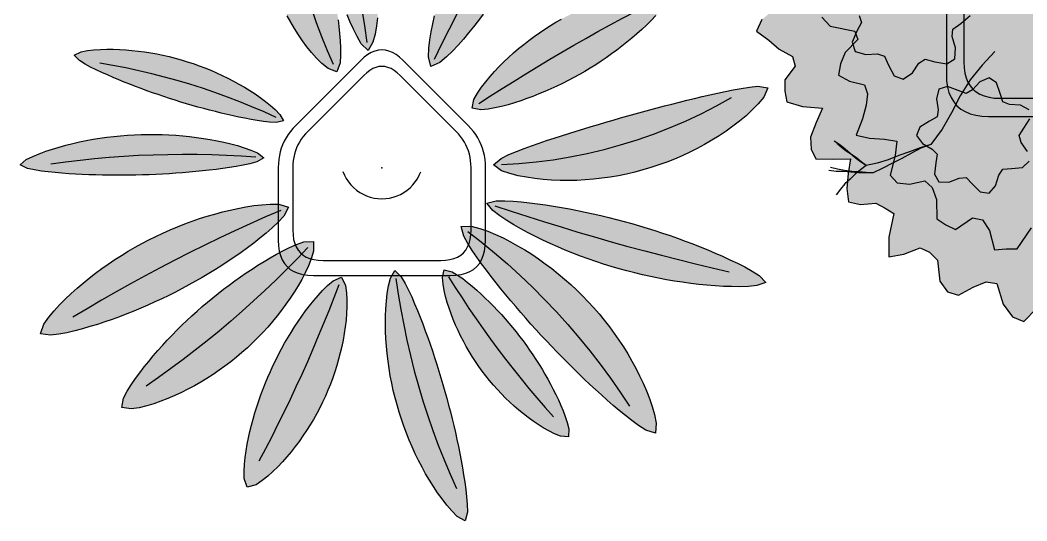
# Model space of a CAD drawing. Header units: millimetres. Extents: x 0 to 8936, y 0 to 4921.
# Drawn here: x 6525 to 7739, y 3688 to 4292 of the extents above; entities that cross this region are included whole.
import ezdxf

# ---------------------------------------------------------------- set-up
doc = ezdxf.new("R2010")
doc.units = ezdxf.units.MM
for name, color, linetype, true_color in [('EH-PLANT-FILL', 9, 'Continuous', 0xa6e6bd), ('EH-PLANT-LEAVES', 103, 'Continuous', 0x4dcc7a), ('EH-PLANT-POT', 118, 'Continuous', 0x003b2b), ('EH-PLANT-STEMS', 37, 'Continuous', 0x8c5e36), ('PT Top Right', 96, 'Continuous', 0x007f00)]:
    doc.layers.add(name, color=color, linetype=linetype, true_color=true_color)
doc.layers.add('Furniture Stretch', color=7, linetype='Continuous')

# ---------------------------------------------------------------- blocks, each defined once
blk = doc.blocks.new('EH_PLANT_SPIKY')
at = {"layer": 'EH-PLANT-FILL'}
for points in [[(-16.733, 141.383), (-24.965, 149.713), (-29.957, 158.381), (-34.285, 167.087), (-38.253, 175.802), (-41.98, 184.516), (-45.524, 193.226), (-48.922, 201.93), (-52.192, 210.629), (-55.35, 219.325), (-58.405, 228.018), (-61.362, 236.712), (-64.227, 245.409), (-67.001, 254.111), (-69.688, 262.82), (-72.29, 271.54), (-74.807, 280.272), (-77.241, 289.021), (-79.593, 297.788), (-81.863, 306.576), (-84.052, 315.389), (-86.162, 324.229), (-88.191, 333.099), (-90.141, 342.003), (-92.011, 350.943), (-93.8, 359.922), (-95.508, 368.945), (-97.13, 378.016), (-98.663, 387.14), (-100.1, 396.322), (-101.43, 405.57), (-102.633, 414.896), (-103.681, 424.316), (-104.519, 433.855), (-105.039, 443.564), (-104.962, 453.566), (-101.899, 464.869), (-91.758, 458.927), (-84.733, 451.632), (-78.435, 443.991), (-72.587, 436.13), (-67.079, 428.098), (-61.86, 419.925), (-56.898, 411.626), (-52.177, 403.214), (-47.685, 394.697), (-43.415, 386.082), (-39.364, 377.376), (-35.529, 368.583), (-31.909, 359.708), (-28.504, 350.757), (-25.313, 341.732), (-22.337, 332.638), (-19.577, 323.479), (-17.033, 314.258), (-14.707, 304.981), (-12.599, 295.65), (-10.711, 286.27), (-9.044, 276.843), (-7.6, 267.375), (-6.381, 257.869), (-5.389, 248.327), (-4.628, 238.755), (-4.102, 229.155), (-3.817, 219.53), (-3.784, 209.883), (-4.016, 200.217), (-4.534, 190.533), (-5.373, 180.831), (-6.592, 171.109), (-8.311, 161.358), (-10.833, 151.548)], [(58.96, 121.988), (56.112, 133.902), (56.556, 144.241), (57.743, 154.234), (59.375, 164.024), (61.333, 173.666), (63.557, 183.188), (66.013, 192.604), (68.68, 201.924), (71.545, 211.152), (74.597, 220.292), (77.832, 229.347), (81.243, 238.315), (84.828, 247.199), (88.585, 255.997), (92.512, 264.71), (96.607, 273.336), (100.87, 281.875), (105.299, 290.326), (109.895, 298.688), (114.656, 306.96), (119.582, 315.14), (124.674, 323.228), (129.93, 331.221), (135.353, 339.119), (140.942, 346.918), (146.701, 354.617), (152.632, 362.213), (158.74, 369.7), (165.033, 377.073), (171.523, 384.324), (178.23, 391.439), (185.184, 398.4), (192.442, 405.17), (200.114, 411.682), (208.486, 417.765), (219.989, 421.976), (221.882, 409.887), (220.681, 399.65), (218.818, 389.821), (216.578, 380.227), (214.072, 370.801), (211.355, 361.509), (208.461, 352.331), (205.407, 343.254), (202.205, 334.269), (198.864, 325.372), (195.389, 316.556), (191.783, 307.82), (188.047, 299.161), (184.183, 290.577), (180.193, 282.066), (176.075, 273.627), (171.83, 265.259), (167.458, 256.961), (162.958, 248.731), (158.329, 240.569), (153.572, 232.473), (148.684, 224.444), (143.665, 216.48), (138.513, 208.581), (133.225, 200.748), (127.798, 192.98), (122.229, 185.278), (116.51, 177.645), (110.633, 170.083), (104.583, 162.599), (98.34, 155.2), (91.87, 147.903), (85.112, 140.734), (77.949, 133.749), (70.081, 127.091)], [(-54.234, 115.61), (-64.973, 119.94), (-72.29, 125.953), (-78.806, 132.404), (-84.825, 139.141), (-90.463, 146.098), (-95.779, 153.24), (-100.804, 160.546), (-105.555, 168), (-110.045, 175.588), (-114.279, 183.302), (-118.261, 191.133), (-121.993, 199.073), (-125.475, 207.114), (-128.708, 215.251), (-131.689, 223.476), (-134.419, 231.783), (-136.896, 240.166), (-139.118, 248.619), (-141.084, 257.134), (-142.792, 265.707), (-144.241, 274.331), (-145.429, 282.998), (-146.353, 291.705), (-147.013, 300.443), (-147.403, 309.207), (-147.522, 317.992), (-147.363, 326.79), (-146.92, 335.596), (-146.182, 344.404), (-145.134, 353.209), (-143.752, 362.005), (-141.998, 370.786), (-139.805, 379.55), (-137.039, 388.292), (-133.36, 397.019), (-125.869, 405.849), (-117.443, 397.995), (-112.652, 390.049), (-108.597, 382.131), (-104.938, 374.249), (-101.541, 366.401), (-98.339, 358.587), (-95.295, 350.801), (-92.385, 343.041), (-89.594, 335.303), (-86.911, 327.583), (-84.33, 319.877), (-81.847, 312.18), (-79.457, 304.489), (-77.157, 296.799), (-74.947, 289.106), (-72.825, 281.406), (-70.788, 273.694), (-68.836, 265.965), (-66.968, 258.216), (-65.182, 250.442), (-63.478, 242.638), (-61.855, 234.8), (-60.312, 226.924), (-58.85, 219.004), (-57.467, 211.036), (-56.166, 203.014), (-54.948, 194.932), (-53.819, 186.784), (-52.784, 178.561), (-51.856, 170.253), (-51.054, 161.846), (-50.409, 153.319), (-49.981, 144.64), (-49.886, 135.745), (-50.43, 126.482)], [(108.701, 71.915), (111.046, 82.516), (115.368, 90.162), (120.144, 97.148), (125.194, 103.744), (130.446, 110.054), (135.863, 116.13), (141.423, 122.002), (147.114, 127.688), (152.927, 133.199), (158.854, 138.541), (164.891, 143.72), (171.035, 148.739), (177.283, 153.599), (183.632, 158.3), (190.08, 162.844), (196.627, 167.23), (203.27, 171.457), (210.008, 175.527), (216.839, 179.437), (223.763, 183.186), (230.779, 186.775), (237.884, 190.202), (245.079, 193.465), (252.363, 196.562), (259.735, 199.491), (267.196, 202.249), (274.747, 204.832), (282.388, 207.232), (290.123, 209.441), (297.958, 211.446), (305.901, 213.226), (313.968, 214.748), (322.187, 215.954), (330.614, 216.732), (339.397, 216.792), (349.801, 213.688), (346.427, 203.384), (341.453, 196.205), (336.143, 189.705), (330.647, 183.594), (325.019, 177.759), (319.289, 172.143), (313.472, 166.713), (307.576, 161.449), (301.608, 156.336), (295.57, 151.367), (289.465, 146.534), (283.293, 141.834), (277.054, 137.264), (270.748, 132.82), (264.375, 128.501), (257.934, 124.306), (251.424, 120.234), (244.844, 116.283), (238.193, 112.454), (231.47, 108.744), (224.672, 105.155), (217.8, 101.685), (210.852, 98.335), (203.824, 95.105), (196.717, 91.996), (189.526, 89.01), (182.248, 86.15), (174.879, 83.419), (167.412, 80.827), (159.839, 78.383), (152.146, 76.105), (144.311, 74.024), (136.299, 72.191), (128.037, 70.712), (119.345, 69.854)], [(-118.649, 56.424), (-127.588, 54.662), (-135.441, 55.101), (-143.053, 55.978), (-150.528, 57.086), (-157.906, 58.346), (-165.209, 59.718), (-172.45, 61.18), (-179.639, 62.718), (-186.78, 64.324), (-193.88, 65.994), (-200.942, 67.724), (-207.968, 69.511), (-214.963, 71.356), (-221.929, 73.258), (-228.867, 75.216), (-235.781, 77.231), (-242.672, 79.303), (-249.542, 81.433), (-256.395, 83.621), (-263.231, 85.868), (-270.052, 88.175), (-276.862, 90.542), (-283.661, 92.972), (-290.452, 95.465), (-297.237, 98.023), (-304.016, 100.648), (-310.793, 103.345), (-317.568, 106.117), (-324.342, 108.972), (-331.115, 111.92), (-337.888, 114.977), (-344.658, 118.169), (-351.421, 121.541), (-358.164, 125.181), (-364.854, 129.318), (-371.173, 135.88), (-362.96, 139.899), (-355.139, 141.383), (-347.391, 142.261), (-339.683, 142.762), (-332.005, 142.974), (-324.352, 142.943), (-316.724, 142.695), (-309.121, 142.245), (-301.544, 141.605), (-293.995, 140.782), (-286.475, 139.779), (-278.989, 138.602), (-271.537, 137.253), (-264.122, 135.733), (-256.748, 134.045), (-249.417, 132.189), (-242.132, 130.167), (-234.896, 127.981), (-227.712, 125.63), (-220.581, 123.116), (-213.509, 120.439), (-206.497, 117.601), (-199.548, 114.601), (-192.666, 111.441), (-185.854, 108.119), (-179.115, 104.635), (-172.455, 100.987), (-165.876, 97.173), (-159.385, 93.188), (-152.99, 89.024), (-146.698, 84.667), (-140.525, 80.097), (-134.493, 75.273), (-128.644, 70.116), (-123.081, 64.421)], [(134.482, 3.501), (143.778, 11.333), (153.076, 15.808), (162.315, 19.639), (171.498, 23.144), (180.629, 26.447), (189.711, 29.61), (198.75, 32.669), (207.749, 35.646), (216.713, 38.553), (225.645, 41.402), (234.552, 44.197), (243.436, 46.944), (252.303, 49.645), (261.156, 52.303), (270.002, 54.92), (278.843, 57.497), (287.686, 60.036), (296.534, 62.538), (305.391, 65.005), (314.264, 67.438), (323.155, 69.837), (332.07, 72.205), (341.014, 74.542), (349.992, 76.849), (359.008, 79.126), (368.068, 81.373), (377.178, 83.589), (386.346, 85.77), (395.58, 87.91), (404.89, 90.001), (414.292, 92.025), (423.808, 93.956), (433.473, 95.741), (443.357, 97.277), (453.625, 98.293), (465.639, 96.441), (460.794, 85.207), (454.078, 77.067), (446.857, 69.675), (439.301, 62.763), (431.479, 56.226), (423.432, 50.016), (415.184, 44.107), (406.755, 38.484), (398.157, 33.137), (389.402, 28.064), (380.502, 23.262), (371.464, 18.732), (362.299, 14.473), (353.014, 10.488), (343.617, 6.778), (334.117, 3.345), (324.521, 0.192), (314.837, -2.679), (305.074, -5.265), (295.239, -7.566), (285.34, -9.578), (275.385, -11.299), (265.382, -12.727), (255.339, -13.86), (245.264, -14.693), (235.164, -15.223), (225.049, -15.446), (214.925, -15.354), (204.8, -14.938), (194.682, -14.183), (184.579, -13.068), (174.499, -11.555), (164.448, -9.584), (154.436, -7.029), (144.466, -3.572)], [(-142.276, 11.893), (-150.842, 7.167), (-159.176, 4.889), (-167.445, 3.111), (-175.67, 1.603), (-183.862, 0.277), (-192.028, -0.913), (-200.17, -1.992), (-208.292, -2.976), (-216.397, -3.874), (-224.487, -4.693), (-232.564, -5.437), (-240.631, -6.11), (-248.688, -6.713), (-256.738, -7.248), (-264.783, -7.716), (-272.824, -8.116), (-280.864, -8.45), (-288.903, -8.718), (-296.945, -8.919), (-304.991, -9.054), (-313.042, -9.123), (-321.1, -9.125), (-329.168, -9.061), (-337.246, -8.928), (-345.338, -8.727), (-353.445, -8.454), (-361.569, -8.108), (-369.712, -7.684), (-377.878, -7.176), (-386.069, -6.573), (-394.29, -5.861), (-402.546, -5.015), (-410.845, -3.989), (-419.203, -2.695), (-427.656, -0.907), (-436.483, 3.312), (-429.077, 9.746), (-421.282, 13.651), (-413.38, 16.963), (-405.408, 19.907), (-397.381, 22.574), (-389.307, 25.006), (-381.194, 27.23), (-373.047, 29.261), (-364.868, 31.108), (-356.661, 32.778), (-348.429, 34.274), (-340.175, 35.601), (-331.901, 36.759), (-323.61, 37.75), (-315.305, 38.574), (-306.987, 39.231), (-298.66, 39.723), (-290.326, 40.049), (-281.987, 40.21), (-273.645, 40.204), (-265.303, 40.032), (-256.964, 39.693), (-248.63, 39.188), (-240.303, 38.514), (-231.985, 37.671), (-223.68, 36.657), (-215.39, 35.468), (-207.117, 34.101), (-198.865, 32.548), (-190.636, 30.801), (-182.435, 28.843), (-174.265, 26.649), (-166.135, 24.174), (-158.053, 21.329), (-150.045, 17.885)], [(-112.863, -47.532), (-118.388, -58.344), (-125.285, -65.832), (-132.458, -72.608), (-139.781, -78.979), (-147.205, -85.068), (-154.707, -90.936), (-162.275, -96.617), (-169.9, -102.134), (-177.58, -107.501), (-185.312, -112.727), (-193.095, -117.82), (-200.929, -122.783), (-208.814, -127.621), (-216.751, -132.336), (-224.742, -136.93), (-232.788, -141.405), (-240.89, -145.762), (-249.049, -150.002), (-257.268, -154.126), (-265.547, -158.135), (-273.889, -162.029), (-282.296, -165.809), (-290.77, -169.475), (-299.312, -173.026), (-307.926, -176.462), (-316.614, -179.781), (-325.381, -182.981), (-334.231, -186.056), (-343.171, -188.999), (-352.21, -191.798), (-361.362, -194.436), (-370.647, -196.88), (-380.103, -199.076), (-389.797, -200.914), (-399.907, -202.112), (-411.905, -200.249), (-407.906, -188.759), (-401.98, -180.393), (-395.602, -172.732), (-388.946, -165.493), (-382.083, -158.566), (-375.05, -151.896), (-367.867, -145.453), (-360.548, -139.218), (-353.103, -133.179), (-345.539, -127.33), (-337.86, -121.666), (-330.072, -116.184), (-322.176, -110.882), (-314.176, -105.76), (-306.075, -100.818), (-297.875, -96.056), (-289.578, -91.474), (-281.186, -87.073), (-272.701, -82.855), (-264.125, -78.82), (-255.459, -74.969), (-246.706, -71.304), (-237.866, -67.826), (-228.942, -64.538), (-219.935, -61.443), (-210.844, -58.543), (-201.671, -55.845), (-192.414, -53.354), (-183.072, -51.081), (-173.641, -49.039), (-164.114, -47.252), (-154.479, -45.754), (-144.713, -44.606), (-134.767, -43.931), (-124.515, -44.035)], [(126.7, -42.798), (137.891, -39.971), (148.145, -39.872), (158.192, -40.352), (168.118, -41.16), (177.957, -42.195), (187.728, -43.41), (197.441, -44.776), (207.104, -46.275), (216.72, -47.898), (226.294, -49.636), (235.827, -51.486), (245.322, -53.444), (254.781, -55.508), (264.204, -57.677), (273.594, -59.95), (282.951, -62.327), (292.277, -64.808), (301.572, -67.393), (310.838, -70.082), (320.074, -72.875), (329.284, -75.773), (338.466, -78.776), (347.622, -81.886), (356.753, -85.104), (365.859, -88.431), (374.941, -91.87), (383.998, -95.425), (393.031, -99.101), (402.039, -102.906), (411.019, -106.851), (419.969, -110.956), (428.883, -115.248), (437.75, -119.781), (446.549, -124.655), (455.219, -130.131), (463.252, -138.419), (452.354, -142.265), (442.107, -143.248), (431.998, -143.579), (421.971, -143.518), (412.003, -143.167), (402.083, -142.578), (392.206, -141.781), (382.369, -140.793), (372.57, -139.626), (362.808, -138.289), (353.083, -136.786), (343.396, -135.121), (333.748, -133.297), (324.138, -131.315), (314.567, -129.178), (305.037, -126.885), (295.549, -124.438), (286.103, -121.837), (276.701, -119.083), (267.343, -116.175), (258.032, -113.115), (248.767, -109.901), (239.551, -106.534), (230.385, -103.012), (221.269, -99.335), (212.207, -95.5), (203.201, -91.505), (194.252, -87.345), (185.365, -83.013), (176.544, -78.498), (167.796, -73.783), (159.133, -68.84), (150.572, -63.619), (142.148, -58.023), (133.948, -51.799)], [(95.636, -70.823), (107.881, -70.533), (118.003, -73.211), (127.643, -76.624), (136.986, -80.505), (146.103, -84.748), (155.025, -89.297), (163.771, -94.12), (172.348, -99.196), (180.761, -104.508), (189.011, -110.047), (197.098, -115.803), (205.019, -121.771), (212.772, -127.943), (220.355, -134.314), (227.763, -140.88), (234.994, -147.637), (242.044, -154.579), (248.908, -161.703), (255.583, -169.005), (262.065, -176.48), (268.351, -184.124), (274.435, -191.933), (280.314, -199.904), (285.983, -208.032), (291.437, -216.315), (296.67, -224.75), (301.675, -233.334), (306.444, -242.066), (310.966, -250.947), (315.226, -259.981), (319.202, -269.173), (322.859, -278.54), (326.141, -288.11), (328.937, -297.947), (330.969, -308.218), (329.904, -320.42), (318.304, -316.673), (309.645, -311.099), (301.598, -305.194), (293.884, -299.129), (286.394, -292.968), (279.072, -286.742), (271.885, -280.467), (264.812, -274.152), (257.84, -267.802), (250.957, -261.417), (244.158, -255), (237.436, -248.548), (230.786, -242.061), (224.205, -235.536), (217.689, -228.971), (211.235, -222.365), (204.84, -215.713), (198.502, -209.014), (192.217, -202.264), (185.984, -195.461), (179.799, -188.602), (173.66, -181.684), (167.565, -174.703), (161.511, -167.656), (155.498, -160.539), (149.524, -153.347), (143.588, -146.074), (137.691, -138.713), (131.836, -131.255), (126.029, -123.685), (120.279, -115.984), (114.604, -108.119), (109.04, -100.037), (103.656, -91.632), (98.641, -82.638)], [(-82.411, -88.849), (-82.382, -100.601), (-85.178, -109.787), (-88.64, -118.399), (-92.514, -126.667), (-96.696, -134.68), (-101.135, -142.48), (-105.799, -150.091), (-110.67, -157.527), (-115.733, -164.797), (-120.978, -171.904), (-126.399, -178.85), (-131.991, -185.637), (-137.747, -192.264), (-143.666, -198.731), (-149.742, -205.036), (-155.974, -211.177), (-162.357, -217.153), (-168.89, -222.961), (-175.57, -228.6), (-182.395, -234.067), (-189.361, -239.36), (-196.468, -244.475), (-203.712, -249.412), (-211.092, -254.165), (-218.606, -258.732), (-226.254, -263.108), (-234.036, -267.288), (-241.953, -271.263), (-250.007, -275.024), (-258.206, -278.556), (-266.559, -281.838), (-275.085, -284.836), (-283.821, -287.492), (-292.839, -289.692), (-302.33, -291.149), (-313.958, -289.447), (-311.616, -277.966), (-307.196, -269.563), (-302.361, -261.82), (-297.302, -254.452), (-292.094, -247.345), (-286.772, -240.441), (-281.355, -233.706), (-275.856, -227.121), (-270.28, -220.67), (-264.631, -214.343), (-258.91, -208.135), (-253.118, -202.038), (-247.255, -196.05), (-241.32, -190.167), (-235.31, -184.386), (-229.226, -178.705), (-223.064, -173.121), (-216.824, -167.632), (-210.502, -162.238), (-204.097, -156.935), (-197.607, -151.722), (-191.028, -146.598), (-184.359, -141.561), (-177.597, -136.611), (-170.737, -131.747), (-163.777, -126.97), (-156.71, -122.28), (-149.53, -117.68), (-142.228, -113.175), (-134.791, -108.774), (-127.199, -104.49), (-119.422, -100.347), (-111.408, -96.391), (-103.055, -92.708), (-94.108, -89.53)], [(-48.685, -131.972), (-43.879, -142.031), (-42.621, -150.808), (-42.17, -159.308), (-42.204, -167.648), (-42.596, -175.872), (-43.281, -184), (-44.223, -192.045), (-45.399, -200.011), (-46.793, -207.904), (-48.396, -215.723), (-50.201, -223.471), (-52.203, -231.145), (-54.397, -238.747), (-56.782, -246.274), (-59.356, -253.726), (-62.116, -261.101), (-65.062, -268.396), (-68.191, -275.611), (-71.505, -282.744), (-75.001, -289.793), (-78.679, -296.755), (-82.539, -303.629), (-86.581, -310.412), (-90.804, -317.103), (-95.211, -323.697), (-99.803, -330.193), (-104.582, -336.586), (-109.555, -342.872), (-114.728, -349.043), (-120.115, -355.091), (-125.735, -361.003), (-131.621, -366.76), (-137.833, -372.326), (-144.486, -377.636), (-151.882, -382.526), (-162.593, -385.617), (-166.069, -375.046), (-166.281, -366.248), (-165.8, -357.845), (-164.929, -349.67), (-163.784, -341.659), (-162.424, -333.778), (-160.882, -326.008), (-159.177, -318.335), (-157.324, -310.751), (-155.329, -303.249), (-153.197, -295.824), (-150.933, -288.474), (-148.537, -281.195), (-146.011, -273.984), (-143.355, -266.84), (-140.57, -259.76), (-137.655, -252.742), (-134.609, -245.784), (-131.432, -238.886), (-128.124, -232.045), (-124.682, -225.259), (-121.106, -218.528), (-117.395, -211.85), (-113.546, -205.223), (-109.557, -198.647), (-105.424, -192.122), (-101.142, -185.647), (-96.705, -179.223), (-92.102, -172.852), (-87.318, -166.537), (-82.332, -160.285), (-77.105, -154.107), (-71.574, -148.025), (-65.612, -142.083), (-58.895, -136.396)], [(15.595, -123.833), (23.312, -131.603), (28.028, -139.706), (32.133, -147.846), (35.908, -155.995), (39.463, -164.142), (42.853, -172.283), (46.111, -180.418), (49.257, -188.547), (52.302, -196.672), (55.255, -204.794), (58.123, -212.916), (60.908, -221.039), (63.615, -229.166), (66.246, -237.299), (68.801, -245.441), (71.284, -253.595), (73.693, -261.764), (76.031, -269.949), (78.299, -278.155), (80.496, -286.383), (82.625, -294.636), (84.684, -302.918), (86.675, -311.231), (88.597, -319.579), (90.449, -327.964), (92.232, -336.39), (93.941, -344.862), (95.573, -353.384), (97.123, -361.962), (98.578, -370.603), (99.924, -379.319), (101.133, -388.125), (102.155, -397.047), (102.891, -406.134), (103.085, -415.507), (100.545, -426.16), (90.954, -420.787), (84.226, -414.08), (78.169, -407.031), (72.528, -399.763), (67.203, -392.326), (62.147, -384.748), (57.333, -377.043), (52.743, -369.226), (48.368, -361.303), (44.202, -353.283), (40.242, -345.17), (36.485, -336.971), (32.931, -328.69), (29.58, -320.33), (26.431, -311.897), (23.486, -303.395), (20.745, -294.827), (18.209, -286.197), (15.879, -277.509), (13.756, -268.767), (11.842, -259.975), (10.137, -251.136), (8.644, -242.254), (7.365, -233.334), (6.301, -224.378), (5.456, -215.39), (4.835, -206.374), (4.443, -197.332), (4.289, -188.268), (4.387, -179.183), (4.755, -170.08), (5.427, -160.959), (6.457, -151.816), (7.956, -142.645), (10.206, -133.415)], [(75.247, -123.143), (84.647, -125.53), (91.375, -129.516), (97.529, -133.826), (103.356, -138.313), (108.953, -142.919), (114.37, -147.617), (119.637, -152.393), (124.771, -157.237), (129.783, -162.144), (134.683, -167.112), (139.475, -172.139), (144.165, -177.225), (148.755, -182.37), (153.248, -187.575), (157.647, -192.84), (161.952, -198.168), (166.165, -203.559), (170.287, -209.014), (174.321, -214.536), (178.267, -220.126), (182.125, -225.785), (185.898, -231.516), (189.584, -237.32), (193.186, -243.199), (196.702, -249.157), (200.132, -255.197), (203.475, -261.322), (206.727, -267.537), (209.883, -273.85), (212.935, -280.271), (215.87, -286.814), (218.665, -293.502), (221.279, -300.376), (223.63, -307.511), (225.505, -315.104), (225.077, -324.793), (215.386, -324.018), (208.049, -321.102), (201.239, -317.685), (194.745, -313.96), (188.483, -310.005), (182.413, -305.862), (176.513, -301.551), (170.769, -297.09), (165.174, -292.488), (159.723, -287.752), (154.413, -282.887), (149.242, -277.898), (144.21, -272.789), (139.317, -267.562), (134.564, -262.22), (129.951, -256.765), (125.48, -251.199), (121.151, -245.524), (116.967, -239.742), (112.928, -233.854), (109.036, -227.864), (105.293, -221.771), (101.7, -215.578), (98.261, -209.285), (94.977, -202.895), (91.852, -196.407), (88.89, -189.82), (86.098, -183.135), (83.484, -176.349), (81.06, -169.456), (78.844, -162.448), (76.865, -155.312), (75.173, -148.018), (73.866, -140.512), (73.192, -132.645)]]:
    blk.add_hatch(color=256, dxfattribs=at).paths.add_polyline_path(points, flags=0)
at = {"layer": 'EH-PLANT-LEAVES', "color": 103, "true_color": 0x4dcc7a}
for points in [[(-5.373, 180.831), (-6.592, 171.109), (-8.311, 161.358), (-10.833, 151.548), (-16.733, 141.383), (-24.965, 149.713), (-29.957, 158.381), (-34.285, 167.087), (-38.253, 175.802), (-41.98, 184.516)], [(122.229, 185.278), (116.51, 177.645), (110.633, 170.083), (104.583, 162.599), (98.34, 155.2), (91.87, 147.903), (85.112, 140.734), (77.949, 133.749), (70.081, 127.091), (58.96, 121.988), (56.112, 133.902), (56.556, 144.241), (57.743, 154.234), (59.375, 164.024), (61.333, 173.666), (63.557, 183.188)], [(-52.784, 178.561), (-51.856, 170.253), (-51.054, 161.846), (-50.409, 153.319), (-49.981, 144.64), (-49.886, 135.745), (-50.43, 126.482), (-54.234, 115.61), (-64.973, 119.94), (-72.29, 125.953), (-78.806, 132.404), (-84.825, 139.141), (-90.463, 146.098), (-95.779, 153.24), (-100.804, 160.546), (-105.555, 168), (-110.045, 175.588), (-114.279, 183.302)], [(330.647, 183.594), (325.019, 177.759), (319.289, 172.143), (313.472, 166.713), (307.576, 161.449), (301.608, 156.336), (295.57, 151.367), (289.465, 146.534), (283.293, 141.834), (277.054, 137.264), (270.748, 132.82), (264.375, 128.501), (257.934, 124.306), (251.424, 120.234), (244.844, 116.283), (238.193, 112.454), (231.47, 108.744), (224.672, 105.155), (217.8, 101.685), (210.852, 98.335), (203.824, 95.105), (196.717, 91.996), (189.526, 89.01), (182.248, 86.15), (174.879, 83.419), (167.412, 80.827), (159.839, 78.383), (152.146, 76.105), (144.311, 74.024), (136.299, 72.191), (128.037, 70.712), (119.345, 69.854), (108.701, 71.915), (111.046, 82.516), (115.368, 90.162), (120.144, 97.148), (125.194, 103.744), (130.446, 110.054), (135.863, 116.13), (141.423, 122.002), (147.114, 127.688), (152.927, 133.199), (158.854, 138.541), (164.891, 143.72), (171.035, 148.739), (177.283, 153.599), (183.632, 158.3), (190.08, 162.844), (196.627, 167.23), (203.27, 171.457), (210.008, 175.527), (216.839, 179.437)]]:
    blk.add_lwpolyline(points, dxfattribs=at)
for points in [[(-118.649, 56.424), (-127.588, 54.662), (-135.441, 55.101), (-143.053, 55.978), (-150.528, 57.086), (-157.906, 58.346), (-165.209, 59.718), (-172.45, 61.18), (-179.639, 62.718), (-186.78, 64.324), (-193.88, 65.994), (-200.942, 67.724), (-207.968, 69.511), (-214.963, 71.356), (-221.929, 73.258), (-228.867, 75.216), (-235.781, 77.231), (-242.672, 79.303), (-249.542, 81.433), (-256.395, 83.621), (-263.231, 85.868), (-270.052, 88.175), (-276.862, 90.542), (-283.661, 92.972), (-290.452, 95.465), (-297.237, 98.023), (-304.016, 100.648), (-310.793, 103.345), (-317.568, 106.117), (-324.342, 108.972), (-331.115, 111.92), (-337.888, 114.977), (-344.658, 118.169), (-351.421, 121.541), (-358.164, 125.181), (-364.854, 129.318), (-371.173, 135.88), (-362.96, 139.899), (-355.139, 141.383), (-347.391, 142.261), (-339.683, 142.762), (-332.005, 142.974), (-324.352, 142.943), (-316.724, 142.695), (-309.121, 142.245), (-301.544, 141.605), (-293.995, 140.782), (-286.475, 139.779), (-278.989, 138.602), (-271.537, 137.253), (-264.122, 135.733), (-256.748, 134.045), (-249.417, 132.189), (-242.132, 130.167), (-234.896, 127.981), (-227.712, 125.63), (-220.581, 123.116), (-213.509, 120.439), (-206.497, 117.601), (-199.548, 114.601), (-192.666, 111.441), (-185.854, 108.119), (-179.115, 104.635), (-172.455, 100.987), (-165.876, 97.173), (-159.385, 93.188), (-152.99, 89.024), (-146.698, 84.667), (-140.525, 80.097), (-134.493, 75.273), (-128.644, 70.116), (-123.081, 64.421)], [(134.482, 3.501), (143.778, 11.333), (153.076, 15.808), (162.315, 19.639), (171.498, 23.144), (180.629, 26.447), (189.711, 29.61), (198.75, 32.669), (207.749, 35.646), (216.713, 38.553), (225.645, 41.402), (234.552, 44.197), (243.436, 46.944), (252.303, 49.645), (261.156, 52.303), (270.002, 54.92), (278.843, 57.497), (287.686, 60.036), (296.534, 62.538), (305.391, 65.005), (314.264, 67.438), (323.155, 69.837), (332.07, 72.205), (341.014, 74.542), (349.992, 76.849), (359.008, 79.126), (368.068, 81.373), (377.178, 83.589), (386.346, 85.77), (395.58, 87.91), (404.89, 90.001), (414.292, 92.025), (423.808, 93.956), (433.473, 95.741), (443.357, 97.277), (453.625, 98.293), (465.639, 96.441), (460.794, 85.207), (454.078, 77.067), (446.857, 69.675), (439.301, 62.763), (431.479, 56.226), (423.432, 50.016), (415.184, 44.107), (406.755, 38.484), (398.157, 33.137), (389.402, 28.064), (380.502, 23.262), (371.464, 18.732), (362.299, 14.473), (353.014, 10.488), (343.617, 6.778), (334.117, 3.345), (324.521, 0.192), (314.837, -2.679), (305.074, -5.265), (295.239, -7.566), (285.34, -9.578), (275.385, -11.299), (265.382, -12.727), (255.339, -13.86), (245.264, -14.693), (235.164, -15.223), (225.049, -15.446), (214.925, -15.354), (204.8, -14.938), (194.682, -14.183), (184.579, -13.068), (174.499, -11.555), (164.448, -9.584), (154.436, -7.029), (144.466, -3.572)], [(-142.276, 11.893), (-150.842, 7.167), (-159.176, 4.889), (-167.445, 3.111), (-175.67, 1.603), (-183.862, 0.277), (-192.028, -0.913), (-200.17, -1.992), (-208.292, -2.976), (-216.397, -3.874), (-224.487, -4.693), (-232.564, -5.437), (-240.631, -6.11), (-248.688, -6.713), (-256.738, -7.248), (-264.783, -7.716), (-272.824, -8.116), (-280.864, -8.45), (-288.903, -8.718), (-296.945, -8.919), (-304.991, -9.054), (-313.042, -9.123), (-321.1, -9.125), (-329.168, -9.061), (-337.246, -8.928), (-345.338, -8.727), (-353.445, -8.454), (-361.569, -8.108), (-369.712, -7.684), (-377.878, -7.176), (-386.069, -6.573), (-394.29, -5.861), (-402.546, -5.015), (-410.845, -3.989), (-419.203, -2.695), (-427.656, -0.907), (-436.483, 3.312), (-429.077, 9.746), (-421.282, 13.651), (-413.38, 16.963), (-405.408, 19.907), (-397.381, 22.574), (-389.307, 25.006), (-381.194, 27.23), (-373.047, 29.261), (-364.868, 31.108), (-356.661, 32.778), (-348.429, 34.274), (-340.175, 35.601), (-331.901, 36.759), (-323.61, 37.75), (-315.305, 38.574), (-306.987, 39.231), (-298.66, 39.723), (-290.326, 40.049), (-281.987, 40.21), (-273.645, 40.204), (-265.303, 40.032), (-256.964, 39.693), (-248.63, 39.188), (-240.303, 38.514), (-231.985, 37.671), (-223.68, 36.657), (-215.39, 35.468), (-207.117, 34.101), (-198.865, 32.548), (-190.636, 30.801), (-182.435, 28.843), (-174.265, 26.649), (-166.135, 24.174), (-158.053, 21.329), (-150.045, 17.885)], [(-112.863, -47.532), (-118.388, -58.344), (-125.285, -65.832), (-132.458, -72.608), (-139.781, -78.979), (-147.205, -85.068), (-154.707, -90.936), (-162.275, -96.617), (-169.9, -102.134), (-177.58, -107.501), (-185.312, -112.727), (-193.095, -117.82), (-200.929, -122.783), (-208.814, -127.621), (-216.751, -132.336), (-224.742, -136.93), (-232.788, -141.405), (-240.89, -145.762), (-249.049, -150.002), (-257.268, -154.126), (-265.547, -158.135), (-273.889, -162.029), (-282.296, -165.809), (-290.77, -169.475), (-299.312, -173.026), (-307.926, -176.462), (-316.614, -179.781), (-325.381, -182.981), (-334.231, -186.056), (-343.171, -188.999), (-352.21, -191.798), (-361.362, -194.436), (-370.647, -196.88), (-380.103, -199.076), (-389.797, -200.914), (-399.907, -202.112), (-411.905, -200.249), (-407.906, -188.759), (-401.98, -180.393), (-395.602, -172.732), (-388.946, -165.493), (-382.083, -158.566), (-375.05, -151.896), (-367.867, -145.453), (-360.548, -139.218), (-353.103, -133.179), (-345.539, -127.33), (-337.86, -121.666), (-330.072, -116.184), (-322.176, -110.882), (-314.176, -105.76), (-306.075, -100.818), (-297.875, -96.056), (-289.578, -91.474), (-281.186, -87.073), (-272.701, -82.855), (-264.125, -78.82), (-255.459, -74.969), (-246.706, -71.304), (-237.866, -67.826), (-228.942, -64.538), (-219.935, -61.443), (-210.844, -58.543), (-201.671, -55.845), (-192.414, -53.354), (-183.072, -51.081), (-173.641, -49.039), (-164.114, -47.252), (-154.479, -45.754), (-144.713, -44.606), (-134.767, -43.931), (-124.515, -44.035)], [(126.7, -42.798), (137.891, -39.971), (148.145, -39.872), (158.192, -40.352), (168.118, -41.16), (177.957, -42.195), (187.728, -43.41), (197.441, -44.776), (207.104, -46.275), (216.72, -47.898), (226.294, -49.636), (235.827, -51.486), (245.322, -53.444), (254.781, -55.508), (264.204, -57.677), (273.594, -59.95), (282.951, -62.327), (292.277, -64.808), (301.572, -67.393), (310.838, -70.082), (320.074, -72.875), (329.284, -75.773), (338.466, -78.776), (347.622, -81.886), (356.753, -85.104), (365.859, -88.431), (374.941, -91.87), (383.998, -95.425), (393.031, -99.101), (402.039, -102.906), (411.019, -106.851), (419.969, -110.956), (428.883, -115.248), (437.75, -119.781), (446.549, -124.655), (455.219, -130.131), (463.252, -138.419), (452.354, -142.265), (442.107, -143.248), (431.998, -143.579), (421.971, -143.518), (412.003, -143.167), (402.083, -142.578), (392.206, -141.781), (382.369, -140.793), (372.57, -139.626), (362.808, -138.289), (353.083, -136.786), (343.396, -135.121), (333.748, -133.297), (324.138, -131.315), (314.567, -129.178), (305.037, -126.885), (295.549, -124.438), (286.103, -121.837), (276.701, -119.083), (267.343, -116.175), (258.032, -113.115), (248.767, -109.901), (239.551, -106.534), (230.385, -103.012), (221.269, -99.335), (212.207, -95.5), (203.201, -91.505), (194.252, -87.345), (185.365, -83.013), (176.544, -78.498), (167.796, -73.783), (159.133, -68.84), (150.572, -63.619), (142.148, -58.023), (133.948, -51.799)], [(95.636, -70.823), (107.881, -70.533), (118.003, -73.211), (127.643, -76.624), (136.986, -80.505), (146.103, -84.748), (155.025, -89.297), (163.771, -94.12), (172.348, -99.196), (180.761, -104.508), (189.011, -110.047), (197.098, -115.803), (205.019, -121.771), (212.772, -127.943), (220.355, -134.314), (227.763, -140.88), (234.994, -147.637), (242.044, -154.579), (248.908, -161.703), (255.583, -169.005), (262.065, -176.48), (268.351, -184.124), (274.435, -191.933), (280.314, -199.904), (285.983, -208.032), (291.437, -216.315), (296.67, -224.75), (301.675, -233.334), (306.444, -242.066), (310.966, -250.947), (315.226, -259.981), (319.202, -269.173), (322.859, -278.54), (326.141, -288.11), (328.937, -297.947), (330.969, -308.218), (329.904, -320.42), (318.304, -316.673), (309.645, -311.099), (301.598, -305.194), (293.884, -299.129), (286.394, -292.968), (279.072, -286.742), (271.885, -280.467), (264.812, -274.152), (257.84, -267.802), (250.957, -261.417), (244.158, -255), (237.436, -248.548), (230.786, -242.061), (224.205, -235.536), (217.689, -228.971), (211.235, -222.365), (204.84, -215.713), (198.502, -209.014), (192.217, -202.264), (185.984, -195.461), (179.799, -188.602), (173.66, -181.684), (167.565, -174.703), (161.511, -167.656), (155.498, -160.539), (149.524, -153.347), (143.588, -146.074), (137.691, -138.713), (131.836, -131.255), (126.029, -123.685), (120.279, -115.984), (114.604, -108.119), (109.04, -100.037), (103.656, -91.632), (98.641, -82.638)], [(-82.411, -88.849), (-82.382, -100.601), (-85.178, -109.787), (-88.64, -118.399), (-92.514, -126.667), (-96.696, -134.68), (-101.135, -142.48), (-105.799, -150.091), (-110.67, -157.527), (-115.733, -164.797), (-120.978, -171.904), (-126.399, -178.85), (-131.991, -185.637), (-137.747, -192.264), (-143.666, -198.731), (-149.742, -205.036), (-155.974, -211.177), (-162.357, -217.153), (-168.89, -222.961), (-175.57, -228.6), (-182.395, -234.067), (-189.361, -239.36), (-196.468, -244.475), (-203.712, -249.412), (-211.092, -254.165), (-218.606, -258.732), (-226.254, -263.108), (-234.036, -267.288), (-241.953, -271.263), (-250.007, -275.024), (-258.206, -278.556), (-266.559, -281.838), (-275.085, -284.836), (-283.821, -287.492), (-292.839, -289.692), (-302.33, -291.149), (-313.958, -289.447), (-311.616, -277.966), (-307.196, -269.563), (-302.361, -261.82), (-297.302, -254.452), (-292.094, -247.345), (-286.772, -240.441), (-281.355, -233.706), (-275.856, -227.121), (-270.28, -220.67), (-264.631, -214.343), (-258.91, -208.135), (-253.118, -202.038), (-247.255, -196.05), (-241.32, -190.167), (-235.31, -184.386), (-229.226, -178.705), (-223.064, -173.121), (-216.824, -167.632), (-210.502, -162.238), (-204.097, -156.935), (-197.607, -151.722), (-191.028, -146.598), (-184.359, -141.561), (-177.597, -136.611), (-170.737, -131.747), (-163.777, -126.97), (-156.71, -122.28), (-149.53, -117.68), (-142.228, -113.175), (-134.791, -108.774), (-127.199, -104.49), (-119.422, -100.347), (-111.408, -96.391), (-103.055, -92.708), (-94.108, -89.53)], [(-48.685, -131.972), (-43.879, -142.031), (-42.621, -150.808), (-42.17, -159.308), (-42.204, -167.648), (-42.596, -175.872), (-43.281, -184), (-44.223, -192.045), (-45.399, -200.011), (-46.793, -207.904), (-48.396, -215.723), (-50.201, -223.471), (-52.203, -231.145), (-54.397, -238.747), (-56.782, -246.274), (-59.356, -253.726), (-62.116, -261.101), (-65.062, -268.396), (-68.191, -275.611), (-71.505, -282.744), (-75.001, -289.793), (-78.679, -296.755), (-82.539, -303.629), (-86.581, -310.412), (-90.804, -317.103), (-95.211, -323.697), (-99.803, -330.193), (-104.582, -336.586), (-109.555, -342.872), (-114.728, -349.043), (-120.115, -355.091), (-125.735, -361.003), (-131.621, -366.76), (-137.833, -372.326), (-144.486, -377.636), (-151.882, -382.526), (-162.593, -385.617), (-166.069, -375.046), (-166.281, -366.248), (-165.8, -357.845), (-164.929, -349.67), (-163.784, -341.659), (-162.424, -333.778), (-160.882, -326.008), (-159.177, -318.335), (-157.324, -310.751), (-155.329, -303.249), (-153.197, -295.824), (-150.933, -288.474), (-148.537, -281.195), (-146.011, -273.984), (-143.355, -266.84), (-140.57, -259.76), (-137.655, -252.742), (-134.609, -245.784), (-131.432, -238.886), (-128.124, -232.045), (-124.682, -225.259), (-121.106, -218.528), (-117.395, -211.85), (-113.546, -205.223), (-109.557, -198.647), (-105.424, -192.122), (-101.142, -185.647), (-96.705, -179.223), (-92.102, -172.852), (-87.318, -166.537), (-82.332, -160.285), (-77.105, -154.107), (-71.574, -148.025), (-65.612, -142.083), (-58.895, -136.396)], [(15.595, -123.833), (23.312, -131.603), (28.028, -139.706), (32.133, -147.846), (35.908, -155.995), (39.463, -164.142), (42.853, -172.283), (46.111, -180.418), (49.257, -188.547), (52.302, -196.672), (55.255, -204.794), (58.123, -212.916), (60.908, -221.039), (63.615, -229.166), (66.246, -237.299), (68.801, -245.441), (71.284, -253.595), (73.693, -261.764), (76.031, -269.949), (78.299, -278.155), (80.496, -286.383), (82.625, -294.636), (84.684, -302.918), (86.675, -311.231), (88.597, -319.579), (90.449, -327.964), (92.232, -336.39), (93.941, -344.862), (95.573, -353.384), (97.123, -361.962), (98.578, -370.603), (99.924, -379.319), (101.133, -388.125), (102.155, -397.047), (102.891, -406.134), (103.085, -415.507), (100.545, -426.16), (90.954, -420.787), (84.226, -414.08), (78.169, -407.031), (72.528, -399.763), (67.203, -392.326), (62.147, -384.748), (57.333, -377.043), (52.743, -369.226), (48.368, -361.303), (44.202, -353.283), (40.242, -345.17), (36.485, -336.971), (32.931, -328.69), (29.58, -320.33), (26.431, -311.897), (23.486, -303.395), (20.745, -294.827), (18.209, -286.197), (15.879, -277.509), (13.756, -268.767), (11.842, -259.975), (10.137, -251.136), (8.644, -242.254), (7.365, -233.334), (6.301, -224.378), (5.456, -215.39), (4.835, -206.374), (4.443, -197.332), (4.289, -188.268), (4.387, -179.183), (4.755, -170.08), (5.427, -160.959), (6.457, -151.816), (7.956, -142.645), (10.206, -133.415)], [(75.247, -123.143), (84.647, -125.53), (91.375, -129.516), (97.529, -133.826), (103.356, -138.313), (108.953, -142.919), (114.37, -147.617), (119.637, -152.393), (124.771, -157.237), (129.783, -162.144), (134.683, -167.112), (139.475, -172.139), (144.165, -177.225), (148.755, -182.37), (153.248, -187.575), (157.647, -192.84), (161.952, -198.168), (166.165, -203.559), (170.287, -209.014), (174.321, -214.536), (178.267, -220.126), (182.125, -225.785), (185.898, -231.516), (189.584, -237.32), (193.186, -243.199), (196.702, -249.157), (200.132, -255.197), (203.475, -261.322), (206.727, -267.537), (209.883, -273.85), (212.935, -280.271), (215.87, -286.814), (218.665, -293.502), (221.279, -300.376), (223.63, -307.511), (225.505, -315.104), (225.077, -324.793), (215.386, -324.018), (208.049, -321.102), (201.239, -317.685), (194.745, -313.96), (188.483, -310.005), (182.413, -305.862), (176.513, -301.551), (170.769, -297.09), (165.174, -292.488), (159.723, -287.752), (154.413, -282.887), (149.242, -277.898), (144.21, -272.789), (139.317, -267.562), (134.564, -262.22), (129.951, -256.765), (125.48, -251.199), (121.151, -245.524), (116.967, -239.742), (112.928, -233.854), (109.036, -227.864), (105.293, -221.771), (101.7, -215.578), (98.261, -209.285), (94.977, -202.895), (91.852, -196.407), (88.89, -189.82), (86.098, -183.135), (83.484, -176.349), (81.06, -169.456), (78.844, -162.448), (76.865, -155.312), (75.173, -148.018), (73.866, -140.512), (73.192, -132.645)]]:
    blk.add_lwpolyline(points, close=True, dxfattribs=at)
at = {"layer": 'EH-PLANT-POT', "color": 118, "true_color": 0x003b2b}
for points in [[(-125, -87.5), (-124.705, -94.288), (-123.819, -100.486), (-122.344, -106.094), (-120.278, -111.111), (-117.622, -115.538), (-114.375, -119.375), (-110.538, -122.622), (-106.111, -125.278), (-101.094, -127.344), (-95.486, -128.819), (-89.288, -129.705), (-82.5, -130), (82.5, -130), (89.288, -129.705), (95.486, -128.819), (101.094, -127.344), (106.111, -125.278), (110.538, -122.622), (114.375, -119.375), (117.622, -115.538), (120.278, -111.111), (122.344, -106.094), (123.819, -100.486), (124.705, -94.288), (125, -87.5), (125, 0.25), (124.854, 5.148), (124.416, 9.925), (123.685, 14.58), (122.663, 19.115), (121.348, 23.529), (119.741, 27.822), (117.842, 31.993), (115.65, 36.044), (113.167, 39.974), (110.391, 43.782), (107.324, 47.47), (103.964, 51.036), (25.544, 129.456), (21.287, 133.358), (17.029, 136.551), (12.772, 139.035), (8.515, 140.809), (4.257, 141.873), (0, 142.228), (-4.257, 141.873), (-8.515, 140.809), (-12.772, 139.035), (-17.029, 136.551), (-21.287, 133.358), (-25.544, 129.456), (-103.964, 51.036), (-107.324, 47.47), (-110.391, 43.782), (-113.167, 39.974), (-115.65, 36.044), (-117.842, 31.993), (-119.741, 27.822), (-121.348, 23.529), (-122.663, 19.115), (-123.685, 14.58), (-124.416, 9.925), (-124.854, 5.148), (-125, 0.25)], [(-107.5, -75.25), (-107.246, -81.088), (-106.485, -86.418), (-105.216, -91.241), (-103.439, -95.556), (-101.155, -99.363), (-98.362, -102.663), (-95.063, -105.455), (-91.256, -107.739), (-86.941, -109.516), (-82.118, -110.785), (-76.788, -111.546), (-70.95, -111.8), (70.95, -111.8), (76.788, -111.546), (82.118, -110.785), (86.941, -109.516), (91.256, -107.739), (95.063, -105.455), (98.363, -102.662), (101.155, -99.363), (103.439, -95.556), (105.216, -91.241), (106.485, -86.418), (107.246, -81.088), (107.5, -75.25), (107.5, 0.215), (107.374, 4.427), (106.997, 8.535), (106.369, 12.539), (105.49, 16.439), (104.359, 20.235), (102.977, 23.927), (101.344, 27.514), (99.459, 30.998), (97.324, 34.377), (94.937, 37.653), (92.298, 40.824), (89.409, 43.891), (21.968, 111.332), (18.307, 114.688), (14.645, 117.434), (10.984, 119.57), (7.323, 121.096), (3.661, 122.011), (0, 122.316), (-3.661, 122.011), (-7.323, 121.096), (-10.984, 119.57), (-14.645, 117.434), (-18.307, 114.688), (-21.968, 111.332), (-89.409, 43.891), (-92.298, 40.824), (-94.937, 37.653), (-97.324, 34.377), (-99.459, 30.998), (-101.344, 27.514), (-102.977, 23.927), (-104.359, 20.235), (-105.49, 16.439), (-106.369, 12.539), (-106.997, 8.535), (-107.374, 4.427), (-107.5, 0.215)]]:
    blk.add_lwpolyline(points, close=True, dxfattribs=at)
blk.add_lwpolyline([(-46.996, -4.57), (-45.189, -8.899), (-42.985, -13.039), (-40.403, -16.955), (-37.465, -20.612), (-34.197, -23.977), (-30.629, -27.021), (-26.79, -29.717), (-22.716, -32.042), (-18.443, -33.974), (-14.006, -35.498), (-9.447, -36.599), (-4.804, -37.269), (-0.119, -37.5), (4.566, -37.291), (9.212, -36.644), (13.777, -35.565), (18.22, -34.062), (22.503, -32.15), (26.588, -29.844), (30.439, -27.167), (34.023, -24.14), (37.306, -20.79), (40.262, -17.148), (42.863, -13.244), (45.087, -9.115), (46.914, -4.794)], dxfattribs=at)
at = {"layer": 'EH-PLANT-STEMS', "color": 37, "true_color": 0x8c5e36}
for points in [[(-17.909, 151.314), (-20.662, 171.257), (-23.803, 191.143), (-27.328, 210.964), (-31.238, 230.713), (-35.53, 250.383), (-40.203, 269.965), (-45.255, 289.454), (-50.685, 308.84), (-56.489, 328.117), (-62.667, 347.278), (-69.215, 366.316), (-76.132, 385.223), (-83.414, 403.992), (-91.059, 422.616)], [(63.312, 130.992), (72.312, 149.337), (81.421, 167.629), (90.637, 185.866), (99.961, 204.05), (109.392, 222.178), (118.929, 240.25), (128.573, 258.265), (138.323, 276.223), (148.178, 294.124), (158.139, 311.966), (168.205, 329.749), (178.376, 347.472), (188.651, 365.135), (199.03, 382.737)], [(-58.481, 124.663), (-65.696, 141.205), (-72.456, 157.937), (-78.756, 174.849), (-84.592, 191.926), (-89.959, 209.156), (-94.853, 226.526), (-99.271, 244.024), (-103.208, 261.636), (-106.663, 279.349), (-109.633, 297.15), (-112.114, 315.025), (-114.107, 332.962), (-115.608, 350.946), (-116.617, 368.964)], [(117.041, 77.433), (131.111, 86.593), (145.248, 95.65), (159.451, 104.602), (173.719, 113.45), (188.052, 122.192), (202.449, 130.829), (216.91, 139.36), (231.432, 147.784), (246.016, 156.102), (260.661, 164.311), (275.366, 172.413), (290.13, 180.406), (304.952, 188.291), (319.832, 196.067)], [(-127.68, 60.719), (-142.198, 67.281), (-156.84, 73.563), (-171.6, 79.56), (-186.474, 85.27), (-201.455, 90.692), (-216.538, 95.824), (-231.718, 100.663), (-246.988, 105.208), (-262.344, 109.456), (-277.778, 113.407), (-293.286, 117.06), (-308.862, 120.411), (-324.499, 123.462), (-340.193, 126.209)], [(144.479, 3.761), (165.279, 5.019), (186.023, 6.993), (206.687, 9.679), (227.246, 13.075), (247.677, 17.176), (267.954, 21.977), (288.054, 27.473), (307.953, 33.658), (327.627, 40.524), (347.054, 48.062), (366.21, 56.265), (385.072, 65.122), (403.618, 74.622), (421.826, 84.755)], [(-152.241, 12.726), (-169.896, 13.924), (-187.567, 14.846), (-205.25, 15.491), (-222.942, 15.86), (-240.637, 15.951), (-258.331, 15.766), (-276.02, 15.304), (-293.7, 14.565), (-311.366, 13.55), (-329.015, 12.258), (-346.64, 10.691), (-364.239, 8.847), (-381.807, 6.729), (-399.34, 4.337)], [(136.174, -45.998), (156.115, -52.583), (176.1, -59.033), (196.129, -65.346), (216.201, -71.523), (236.313, -77.563), (256.467, -83.467), (276.66, -89.233), (296.892, -94.862), (317.162, -100.353), (337.468, -105.706), (357.811, -110.92), (378.188, -115.997), (398.6, -120.934), (419.044, -125.733)], [(-122.079, -51.413), (-140.581, -59.429), (-159, -67.634), (-177.335, -76.027), (-195.583, -84.606), (-213.742, -93.372), (-231.81, -102.323), (-249.786, -111.458), (-267.668, -120.776), (-285.453, -130.277), (-303.141, -139.959), (-320.728, -149.821), (-338.214, -159.863), (-355.596, -170.083), (-372.873, -180.48)], [(103.672, -76.774), (119.951, -89.47), (135.907, -102.569), (151.531, -116.062), (166.813, -129.941), (181.744, -144.197), (196.314, -158.821), (210.515, -173.804), (224.338, -189.138), (237.773, -204.811), (250.812, -220.816), (263.448, -237.141), (275.673, -253.776), (287.478, -270.711), (298.857, -287.936)], [(-89.211, -96.181), (-101.938, -109.491), (-114.865, -122.607), (-127.989, -135.526), (-141.308, -148.244), (-154.818, -160.759), (-168.517, -173.067), (-182.4, -185.167), (-196.465, -197.054), (-210.709, -208.727), (-225.128, -220.183), (-239.719, -231.419), (-254.479, -242.432), (-269.404, -253.221), (-284.491, -263.782)], [(80.461, -131.676), (88.492, -144.455), (96.683, -157.132), (105.033, -169.704), (113.54, -182.171), (122.204, -194.529), (131.022, -206.778), (139.994, -218.914), (149.118, -230.937), (158.392, -242.844), (167.816, -254.633), (177.386, -266.303), (187.103, -277.852), (196.965, -289.277), (206.969, -300.578)], [(-52.146, -141.354), (-58.074, -156.962), (-64.15, -172.512), (-70.374, -188.003), (-76.746, -203.435), (-83.265, -218.805), (-89.931, -234.112), (-96.742, -249.354), (-103.699, -264.531), (-110.8, -279.641), (-118.045, -294.683), (-125.433, -309.654), (-132.963, -324.555), (-140.636, -339.382), (-148.45, -354.136)], [(16.845, -133.755), (19.595, -152.461), (22.73, -171.108), (26.25, -189.685), (30.153, -208.185), (34.438, -226.602), (39.102, -244.925), (44.144, -263.148), (49.561, -281.264), (55.351, -299.263), (61.511, -317.139), (68.04, -334.884), (74.934, -352.491), (82.19, -369.951), (89.805, -387.257)]]:
    blk.add_lwpolyline(points, dxfattribs=at)
blk = doc.blocks.new('EH_PLANT_BUSH')
at = {"layer": 'EH-PLANT-FILL'}
for points in [[(370.939, 0), (357.198, 12.474), (355.994, 24.894), (376.85, 39.609), (396.674, 55.749), (380.766, 67.139), (365.943, 77.784), (357.38, 89.105), (356.213, 102.142), (368.891, 119.86), (375.721, 136.751), (368.229, 148.774), (347.556, 154.742), (327.808, 159.883), (334.781, 178.006), (346.344, 199.962), (341.12, 213.155), (333.237, 224.771), (312.321, 226.915), (293.937, 229.649), (285.77, 239.79), (286.985, 258.403), (295.095, 284.97), (278.401, 288.293), (249.825, 277.458), (235.828, 281.049), (229.798, 294.128), (225.43, 310.278), (222.503, 329.875), (207.612, 332.249), (179.773, 311.376), (163.916, 308.282), (159.248, 326.508), (149.835, 336.535), (141.273, 349.663), (126.781, 348.327), (107.7, 331.465), (92.855, 323.825), (82.379, 330.404), (74.925, 352.495), (66.031, 374.481), (50.094, 356.434), (36.669, 348.878), (23.758, 339.753), (11.68, 334.457), (0, 361.036), (-12.82, 367.105), (-26.014, 372.024), (-36.061, 343.101), (-46.399, 330.148), (-60.076, 340.708), (-76.525, 360.02), (-90.19, 361.73), (-102.619, 357.876), (-111.276, 342.472), (-116.707, 320.649), (-133.082, 329.389), (-151.463, 340.191), (-170.086, 348.727), (-179.808, 338.17), (-183.837, 318.414), (-188.491, 301.648), (-199.429, 295.666), (-224.198, 308.582), (-242.738, 310.691), (-249.641, 297.511), (-249.033, 276.579), (-251.09, 260.011), (-270.426, 261.148), (-296.181, 266.683), (-306.982, 257.588), (-311.272, 243.192), (-308.66, 224.255), (-310.165, 209.209), (-316.129, 197.539), (-338.511, 195.44), (-363.698, 193.382), (-355.439, 173.359), (-354.609, 157.882), (-346.674, 140.065), (-347.908, 126.628), (-368.055, 119.588), (-394.744, 113.191), (-383.384, 95.588), (-365.464, 77.682), (-354.788, 62.559), (-357.038, 50.178), (-386.991, 40.674), (-389.079, 27.207), (-385.446, 13.46), (-361.216, 0), (-349.713, -12.212), (-355.291, -24.844), (-372.572, -39.159), (-379.199, -53.293), (-364.084, -64.198), (-351.766, -74.77), (-335.726, -83.706), (-332.303, -95.286), (-345.005, -112.099), (-344.818, -125.503), (-342.406, -138.341), (-323.749, -144.142), (-299.425, -146.039), (-307.162, -163.321), (-313.806, -181.176), (-313.094, -195.643), (-307.527, -207.43), (-285.733, -207.597), (-265.51, -207.439), (-268.325, -225.151), (-270.053, -243.157), (-268.235, -259.031), (-253.386, -262.389), (-234.955, -260.944), (-223.918, -266.855), (-213.32, -273.037), (-219.326, -301.876), (-219.538, -325.478), (-201.284, -322.121), (-181.66, -314.645), (-170.176, -320.054), (-160.7, -329.483), (-157.995, -354.862), (-148.556, -367.689), (-135.266, -371.641), (-117.666, -362.138), (-102.002, -355.722), (-89.207, -357.791), (-81.328, -382.618), (-70.192, -398.078), (-56.712, -403.528), (-40.733, -387.546), (-25.92, -370.671), (-13.084, -374.677), (0, -392.326), (14.168, -405.727), (28.061, -401.286), (40.392, -384.3), (50.604, -360.066), (64.017, -363.059), (82.018, -385.866), (97.332, -390.379), (109.774, -382.827), (115.146, -354.383), (124.056, -340.842), (139.332, -344.858), (158.301, -355.55), (174.467, -357.711), (178.124, -335.003), (184.362, -319.324), (184.444, -295.173), (197.275, -292.472), (218.912, -301.307), (232.932, -298.14), (240.07, -286.104), (235.515, -261.566), (239.048, -247.541), (246.301, -237.85), (273.386, -246.157), (289.705, -243.092), (286.335, -223.709), (280.152, -203.542), (276.332, -186.388), (287.499, -179.649), (316.753, -182.877), (334.342, -177.773), (327.532, -159.748), (317.021, -141.147), (313.931, -126.836), (328.882, -119.703), (349.178, -113.455), (362.024, -103.809), (360.077, -89.777), (350.724, -74.549), (340.108, -59.97), (349.585, -49.131), (365.891, -38.457), (392.499, -27.446), (387.793, -13.542), (359.574, 0)], [(298.472, 0), (305.719, 12.32), (325.356, 26.265), (333.147, 40.451), (315.593, 51.289), (295.103, 60.246), (282.05, 69.519), (297.434, 86.153), (305.806, 102.093), (301.635, 114.395), (287.988, 122.7), (267.996, 127.166), (254.783, 133.72), (259.292, 149.703), (267.658, 169.257), (268.049, 185.021), (244.332, 183.604), (221.411, 180.776), (206.999, 183.385), (208.252, 200.029), (214.08, 222.88), (202.473, 228.544), (186.692, 228.657), (166.435, 221.485), (153.993, 223.097), (152.783, 241.608), (149.917, 259.663), (141.576, 269.751), (126.147, 265.85), (107.551, 252.432), (92.25, 243.242), (88.253, 264.351), (81.907, 282.777), (71.628, 290.608), (57.293, 280.641), (43.495, 267.638), (32.723, 269.501), (22.549, 279.323), (11.903, 295.382), (0, 309.731), (-12.119, 300.739), (-22.616, 280.149), (-33.195, 273.384), (-47.259, 290.799), (-61.055, 299.066), (-75.873, 307.829), (-84.373, 291.288), (-94.296, 282.451), (-100.597, 265.252), (-119.361, 280.152), (-135.578, 285.725), (-152.972, 291.464), (-159.728, 276.656), (-158.824, 251.161), (-166.48, 241.187), (-187.476, 249.486), (-203.1, 248.752), (-219.808, 248.112), (-218.274, 227.247), (-220.096, 211.405), (-224.399, 198.8), (-232.564, 189.883), (-259.271, 194.83), (-264.927, 182.866), (-261.261, 165.211), (-254.717, 147.061), (-255.266, 133.974), (-264.482, 125.498), (-290.711, 123.861), (-291.607, 110.592), (-291.137, 97.196), (-273.044, 79.088), (-264.002, 65.071), (-285.798, 58.346), (-300.114, 48.773), (-307.836, 37.378), (-295.993, 23.895), (-277.805, 11.195), (-269.185, 0), (-273.107, -11.006), (-296.684, -23.951), (-300.434, -36.479), (-290.111, -47.148), (-260.608, -53.204), (-256.781, -63.291), (-272.017, -78.791), (-277.804, -92.745), (-279.959, -106.175), (-266.745, -113.65), (-248.724, -118.021), (-245.147, -128.663), (-246.92, -142.559), (-251.321, -158.926), (-258.664, -178.543), (-242.787, -182.443), (-224.566, -183.352), (-209.784, -185.852), (-211.723, -203.363), (-217.822, -226.777), (-209.296, -236.247), (-194.276, -237.945), (-175.822, -233.976), (-166.998, -241.938), (-162.077, -256.304), (-161.424, -279.594), (-150.657, -287.053), (-138.907, -292.74), (-118.598, -278.359), (-106.477, -280.757), (-98.022, -293.612), (-91.827, -317.024), (-77.807, -315.676), (-64.49, -315.895), (-47.224, -290.583), (-35.498, -292.351), (-24.621, -304.983), (-12.936, -321.01), (0, -320.787), (12.577, -312.092), (23.885, -295.868), (34.457, -283.778), (46.491, -286.072), (61.702, -302.238), (74.713, -303.123), (85.001, -293.456), (89.897, -269.276), (96.233, -253.745), (111.156, -260.894), (126.735, -267.088), (140.047, -266.837), (147.637, -255.715), (148.718, -235.179), (150.125, -217.493), (167.903, -223.438), (183.283, -224.482), (199.848, -225.582), (201.433, -209.714), (199.204, -191.338), (201.19, -178.239), (211.686, -172.836), (236.769, -177.921), (255.035, -176.038), (246.731, -156.023), (238.564, -137.735), (238.511, -125.18), (256.977, -121.937), (286.201, -121.939), (295.921, -112.228), (288.827, -96.425), (280.492, -81.245), (276.334, -68.11), (296.416, -60.514), (309.275, -50.262), (321.868, -39.082), (316.727, -25.569), (300.373, -12.105), (291.297, 0)], [(-121.391, -34.166), (-119.856, -22.662), (-129.918, -13.726), (-142.931, -8.521), (-149.328, -2.221), (-148.864, 9.74), (-149.552, 24.309), (-157.589, 32.682), (-170.849, 30.387), (-183.032, 23.458), (-191.946, 22.385), (-201.008, 30.206), (-212.827, 38.751), (-224.385, 37.687), (-230.857, 25.89), (-233.036, 12.045), (-237.755, 4.406), (-249.52, 2.197), (-263.57, -1.715), (-269.944, -11.414), (-264.756, -23.831), (-255.291, -34.166), (-252.26, -42.619), (-257.869, -53.194), (-263.57, -66.618), (-259.961, -77.649), (-247.019, -81.334), (-233.036, -80.378), (-224.539, -83.278), (-219.768, -94.257), (-212.827, -107.084), (-201.952, -111.14), (-191.002, -103.319), (-183.032, -91.791), (-175.466, -86.956), (-163.908, -90.07), (-149.552, -92.642), (-139.6, -86.669), (-138.887, -73.231), (-142.931, -59.812), (-141.994, -50.882), (-132.353, -43.787)], [(-62.278, -179.15), (-56.456, -170.424), (-49.129, -159.033), (-49.947, -148.136), (-60.639, -142.532), (-73.811, -141.537), (-81.883, -138.44), (-85.075, -128.448), (-89.413, -115.617), (-98.443, -109.462), (-109.491, -114.327), (-118.481, -124.005), (-125.935, -128.385), (-135.738, -124.651), (-148.474, -120.043), (-158.916, -123.265), (-162, -134.936), (-160.039, -147.999), (-161.263, -156.558), (-170.294, -161.893), (-181.837, -168.978), (-185.829, -179.15), (-178.627, -188.839), (-167.192, -195.45), (-161.263, -201.743), (-162.722, -212.131), (-164.38, -225.573), (-158.916, -235.036), (-146.851, -235.446), (-134.552, -230.628), (-125.935, -229.916), (-118.724, -237.533), (-109.248, -247.211), (-98.443, -248.839), (-90.6, -239.662), (-86.698, -227.042), (-81.883, -219.861), (-71.431, -218.972), (-57.957, -217.598), (-49.947, -210.165), (-52.232, -198.311), (-59.666, -187.392)]]:
    blk.add_hatch(color=256, dxfattribs=at).paths.add_polyline_path(points, flags=0)
at = {"layer": 'EH-PLANT-LEAVES'}
for points in [[(-372.572, -39.159), (-379.199, -53.293), (-364.084, -64.198), (-351.766, -74.77), (-335.726, -83.706), (-332.303, -95.286), (-345.005, -112.099), (-344.818, -125.503), (-342.406, -138.341), (-323.749, -144.142), (-299.425, -146.039), (-307.162, -163.321), (-313.806, -181.176), (-313.094, -195.643), (-307.527, -207.43), (-285.733, -207.597), (-265.51, -207.439), (-268.325, -225.151), (-270.053, -243.157), (-268.235, -259.031), (-253.386, -262.389), (-234.955, -260.944), (-223.918, -266.855), (-213.32, -273.037), (-219.326, -301.876), (-219.538, -325.478), (-201.284, -322.121), (-181.66, -314.645), (-170.176, -320.054), (-160.7, -329.483), (-157.995, -354.862), (-148.556, -367.689), (-135.266, -371.641), (-117.666, -362.138), (-102.002, -355.722), (-89.207, -357.791), (-81.328, -382.618), (-70.192, -398.078), (-56.712, -403.528), (-40.733, -387.546)], [(-300.434, -36.479), (-290.111, -47.148), (-260.608, -53.204), (-256.781, -63.291), (-272.017, -78.791), (-277.804, -92.745), (-279.959, -106.175), (-266.745, -113.65), (-248.724, -118.021), (-245.147, -128.663), (-246.92, -142.559), (-251.321, -158.926), (-258.664, -178.543), (-242.787, -182.443), (-224.566, -183.352), (-209.784, -185.852), (-211.723, -203.363), (-217.822, -226.777), (-209.296, -236.247), (-194.276, -237.945), (-175.822, -233.976), (-166.998, -241.938), (-162.077, -256.304), (-161.424, -279.594), (-150.657, -287.053), (-138.907, -292.74), (-118.598, -278.359), (-106.477, -280.757), (-98.022, -293.612), (-91.827, -317.024), (-77.807, -315.676), (-64.49, -315.895), (-47.224, -290.583)], [(-255.291, -34.166), (-252.26, -42.619), (-257.869, -53.194), (-263.57, -66.618), (-259.961, -77.649), (-247.019, -81.334), (-233.036, -80.378), (-224.539, -83.278), (-219.768, -94.257), (-212.827, -107.084), (-201.952, -111.14), (-191.002, -103.319), (-183.032, -91.791), (-175.466, -86.956), (-163.908, -90.07), (-149.552, -92.642), (-139.6, -86.669), (-138.887, -73.231), (-142.931, -59.812), (-141.994, -50.882), (-132.353, -43.787), (-121.391, -34.166)], [(-49.947, -148.136), (-60.639, -142.532), (-73.811, -141.537), (-81.883, -138.44), (-85.075, -128.448), (-89.413, -115.617), (-98.443, -109.462), (-109.491, -114.327), (-118.481, -124.005), (-125.935, -128.385), (-135.738, -124.651), (-148.474, -120.043), (-158.916, -123.265), (-162, -134.936), (-160.039, -147.999), (-161.263, -156.558), (-170.294, -161.893), (-181.837, -168.978), (-185.829, -179.15), (-178.627, -188.839), (-167.192, -195.45), (-161.263, -201.743), (-162.722, -212.131), (-164.38, -225.573), (-158.916, -235.036), (-146.851, -235.446), (-134.552, -230.628), (-125.935, -229.916), (-118.724, -237.533), (-109.248, -247.211), (-98.443, -248.839), (-90.6, -239.662), (-86.698, -227.042), (-81.883, -219.861), (-71.431, -218.972), (-57.957, -217.598), (-49.947, -210.165)], [(-52.232, -198.311), (-59.666, -187.392), (-62.278, -179.15), (-56.456, -170.424), (-49.129, -159.033)]]:
    blk.add_lwpolyline(points, dxfattribs=at)
at = {"layer": 'EH-PLANT-POT'}
for points in [[(-150, 0.3), (-150, -105), (-149.646, -113.146), (-148.583, -120.583), (-146.812, -127.312), (-144.333, -133.333), (-141.146, -138.646), (-137.25, -143.25), (-132.646, -147.146), (-127.333, -150.333), (-121.312, -152.812), (-114.583, -154.583), (-107.146, -155.646), (-99, -156), (99, -156)], [(-129, 0.258), (-129, -90.3), (-128.695, -97.305), (-127.782, -103.702), (-126.259, -109.489), (-124.127, -114.667), (-121.385, -119.235), (-118.035, -123.195), (-114.075, -126.545), (-109.507, -129.287), (-104.329, -131.419), (-98.542, -132.942), (-92.145, -133.855), (-85.14, -134.16), (85.14, -134.16)]]:
    blk.add_lwpolyline(points, dxfattribs=at)
at = {"layer": 'EH-PLANT-STEMS'}
for points in [[(-91.537, -77.594), (-106.94, -94.418), (-121.361, -112.089), (-133.448, -131.432), (-143.729, -151.793), (-155.014, -171.615), (-168.528, -189.989)], [(-246.765, -215.261), (-253.671, -211.062), (-260.122, -206.191), (-266.092, -200.742), (-272.219, -195.47), (-278.622, -190.537), (-285.192, -185.829)], [(-246.765, -215.261), (-252.754, -210.949), (-258.442, -206.248), (-264.436, -201.944), (-270.678, -198.008), (-276.53, -193.512), (-282.263, -188.865)], [(-168.528, -189.989), (-181.671, -193.949), (-194.565, -198.656), (-207.449, -203.391), (-220.276, -208.279), (-233.292, -212.638), (-246.765, -215.261)], [(-168.528, -189.989), (-180.731, -194.349), (-192.251, -200.285), (-203.518, -206.686), (-215.073, -212.552), (-226.664, -218.345), (-238.167, -224.313)], [(-238.167, -224.313), (-246.82, -223.555), (-255.489, -222.997), (-264.161, -222.502), (-272.76, -221.273), (-281.337, -219.899), (-289.705, -217.567)], [(-246.765, -215.261), (-253.572, -220.336), (-260.035, -225.842), (-266.235, -231.643), (-272.476, -237.399), (-277.883, -243.946), (-283.127, -250.623)], [(-238.167, -224.313), (-247.143, -224.211), (-256.12, -224.21), (-265.066, -223.473), (-274.008, -222.683), (-282.981, -222.396), (-291.903, -221.41)]]:
    blk.add_lwpolyline(points, dxfattribs=at)

msp = doc.modelspace()

# ---------------------------------------------------------------- linework, layer by layer
at = {"layer": 'PT Top Right'}
msp.add_point((6961, 4114), dxfattribs=at)

# ---------------------------------------------------------------- block references
at = {"layer": 'Furniture Stretch'}
for name, p in [('EH_PLANT_BUSH', (7792, 4332)), ('EH_PLANT_SPIKY', (6961, 4114))]:
    msp.add_blockref(name, p, dxfattribs=at)

doc.saveas('drawing.dxf')
